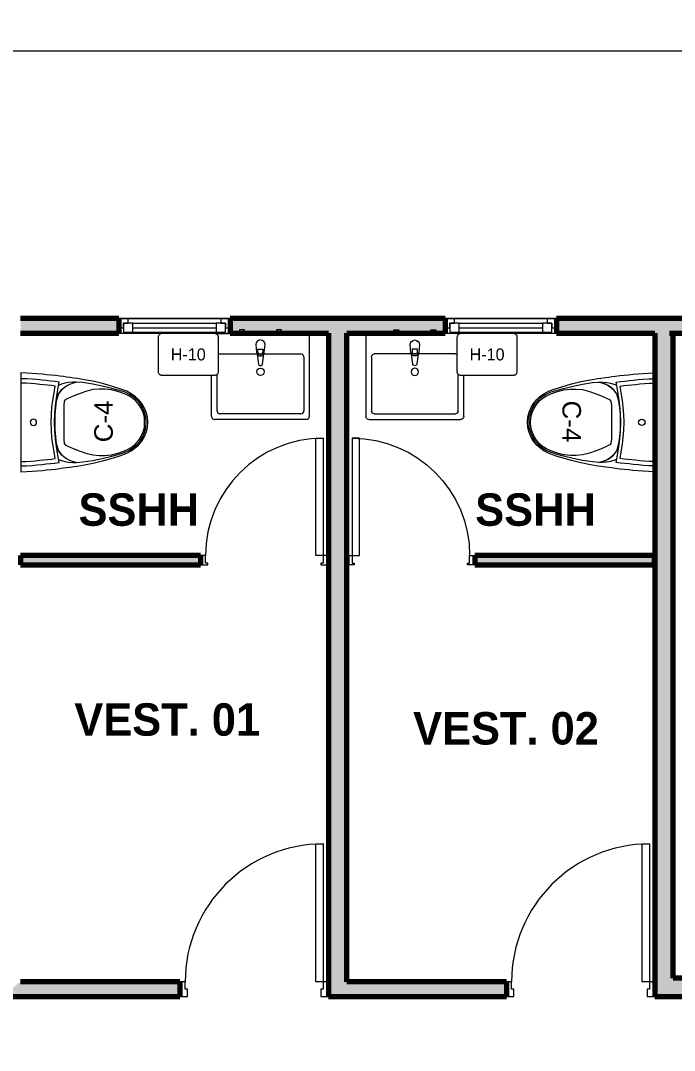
# Model space of a CAD drawing. Header units: metres. Extents: x 501.6 to 576.9, y -200.7 to -181.9.
# Drawn here: x 550.73 to 554.25, y -187.46 to -181.9 of the extents above; entities that cross this region are included whole.
import ezdxf
from ezdxf.enums import TextEntityAlignment as Align

# ---------------------------------------------------------------- set-up
doc = ezdxf.new("R2010")
doc.units = ezdxf.units.M
doc.header["$MEASUREMENT"] = 0
doc.set_wipeout_variables(frame=1)
doc.linetypes.add('Wipeout_Contour', pattern=[1, 0, -1])
for name, color, linetype in [('ARQ _ Cota - Parcial Exterior.Consultorio', 7, 'Continuous'), ('CER _ Estructura Metalica Tubo de FE LAC  21_2_X1_16_.Cerco', 7, 'Continuous'), ('EQP _ Accesorios de Baños .Consultorio', 7, 'Continuous'), ('EQP _ Sanitarios.Residencia', 7, 'Continuous'), ('Puertas ArchiCAD', 7, 'Continuous'), ('Structural - Bearing', 7, 'Continuous')]:
    doc.layers.add(name, color=color, linetype=linetype)
for name, color, linetype, lineweight, true_color in [('ARQ _ Cota - Parcial Exterior.Consultorio_Pluma_Nº__106', 171, 'Continuous', 15, 0xaaaaff), ('CER _ Estructura Metalica Tubo de FE LAC  21_2_X1_16_.Cerco_Pluma_Nº__75', 7, 'Continuous', 20, 0x405cbf), ('EQP _ Accesorios de Baños .Consultorio_Pluma_Nº__86', 7, 'Continuous', 20, 0x5555ff), ('EQP _ Sanitarios.Residencia_Pluma_Nº__115', 7, 'Continuous', 13, 0xff66ff), ('Structural - Bearing_Pluma_Nº__106', 171, 'Continuous', 15, 0xaaaaff), ('Structural - Bearing_Pluma_Nº__113', 7, 'Continuous', 15, 0xdede87), ('Ventanas ArchiCAD_Pluma_Nº__63', 7, 'Continuous', 20, 0xff9955)]:
    doc.layers.add(name, color=color, linetype=linetype, lineweight=lineweight, true_color=true_color)
for name, color, linetype, lineweight in [('ARQ _ Cota - Parcial Exterior.Consultorio_Pluma_Nº__15', 214, 'Continuous', 25), ('ARQ _ Cota - Parcial Exterior.Consultorio_Pluma_Nº__43', 5, 'Continuous', 0), ('Dibujo & Figuras_Pluma_Nº__15', 214, 'Continuous', 25), ('Puertas ArchiCAD_Pluma_Nº__2', 8, 'Continuous', 0), ('Puertas ArchiCAD_Pluma_Nº__23', 5, 'Continuous', 9), ('Puertas ArchiCAD_Pluma_Nº__27', 7, 'Continuous', 70), ('Puertas ArchiCAD_Pluma_Nº__3', 5, 'Continuous', 15), ('Structural - Bearing_Pluma_Nº__27', 7, 'Continuous', 70)]:
    doc.layers.add(name, color=color, linetype=linetype, lineweight=lineweight)
doc.styles.add('Estilo_Generado_1', font='swissel.ttf')
doc.styles.add('Estilo_Generado_2', font='GOTHICB.TTF')
doc.styles.add('Estilo_Generado_3', font='GOTHIC.TTF')
doc.dimstyles.new('Estilo_Generado__1', dxfattribs={"dimtxt": 0.2, "dimasz": 0.076, "dimexe": 0.18, "dimexo": 0.3, "dimgap": 0.09, "dimtad": 0, "dimtih": 1, "dimtoh": 1, "dimzin": 0, "dimdsep": 46, "dimtxsty": 'Estilo_Generado_2', "dimblk": 'ARROWHEAD_2', "dimblk1": 'ARROWHEAD_2', "dimblk2": 'ARROWHEAD_2', "dimcen": 0.09, "dimclrd": 171, "dimclre": 171, "dimclrt": 214, "dimazin": 0, "dimtfac": 1, "dimtdec": 4, "dimtmove": 0, "dimatfit": 3, "dimfxl": 1, "dimtolj": 1, "dimtzin": 0, "dimarcsym": 0})

# ---------------------------------------------------------------- blocks, each defined once
blk = doc.blocks.new('INODORO DE CERAMICA O LOZA VITRIFICADA DE TANQUE BAJO')
at = {"color": 254, "linetype": 'Wipeout_Contour', "lineweight": 0, "ltscale": 36.926827}
blk.add_wipeout([(0.5334, 0.6858), (0.5325, 0.6535), (0.5309, 0.6236), (0.5285, 0.597), (0.526, 0.5687), (0.5236, 0.5464), (0.5214, 0.5226), (0.519, 0.4991), (0.5158, 0.4754), (0.5131, 0.4552), (0.511, 0.4389), (0.5084, 0.4211), (0.5052, 0.3987), (0.5026, 0.3809), (0.4961, 0.3414), (0.4861, 0.2884), (0.4735, 0.2372), (0.4583, 0.1851), (0.4479, 0.1507), (0.4339, 0.1135), (0.4205, 0.0894), (0.4035, 0.0661), (0.3897, 0.0503), (0.3688, 0.0326), (0.3472, 0.0201), (0.3215, 0.0089), (0.2951, 0.0029), (0.2667, 0), (0.2383, 0.0029), (0.2119, 0.0089), (0.1862, 0.0201), (0.1646, 0.0326), (0.1437, 0.0503), (0.1299, 0.0661), (0.1129, 0.0894), (0.0995, 0.1135), (0.0855, 0.1507), (0.0751, 0.1851), (0.0599, 0.2372), (0.0473, 0.2884), (0.0373, 0.3414), (0.0308, 0.3809), (0.0282, 0.3987), (0.025, 0.4211), (0.0224, 0.4389), (0.0203, 0.4552), (0.0176, 0.4754), (0.0144, 0.4991), (0.012, 0.5226), (0.0098, 0.5464), (0.0074, 0.5687), (0.0049, 0.597), (0.0025, 0.6236), (0.0009, 0.6535), (0, 0.6858), (0.2667, 0.6858)], dxfattribs=at).dxf.layer = 'EQP _ Sanitarios.Residencia'
at = {"layer": 'EQP _ Sanitarios.Residencia_Pluma_Nº__115', "color": 211, "linetype": 'Continuous', "lineweight": 13, "true_color": 0xff66ff}
for p, q in [((0, 0.6858), (0.2667, 0.6858)), ((0.0009, 0.6535), (0, 0.6858)), ((0.2667, 0.6858), (0.5334, 0.6858)), ((0.5334, 0.6858), (0.5325, 0.6535)), ((0.0025, 0.6236), (0.0009, 0.6535)), ((0.0049, 0.597), (0.0025, 0.6236)), ((0.5309, 0.6236), (0.5285, 0.597)), ((0.5325, 0.6535), (0.5309, 0.6236)), ((0.0074, 0.5687), (0.0049, 0.597)), ((0.0098, 0.5464), (0.0074, 0.5687)), ((0.526, 0.5687), (0.5236, 0.5464)), ((0.5285, 0.597), (0.526, 0.5687)), ((0.012, 0.5226), (0.0098, 0.5464)), ((0.0144, 0.4991), (0.012, 0.5226)), ((0.5214, 0.5226), (0.519, 0.4991)), ((0.5236, 0.5464), (0.5214, 0.5226)), ((0.0176, 0.4754), (0.0144, 0.4991)), ((0.0203, 0.4552), (0.0176, 0.4754)), ((0.0224, 0.4389), (0.0203, 0.4552)), ((0.5131, 0.4552), (0.511, 0.4389)), ((0.5158, 0.4754), (0.5131, 0.4552)), ((0.519, 0.4991), (0.5158, 0.4754)), ((0.025, 0.4211), (0.0224, 0.4389)), ((0.0282, 0.3987), (0.025, 0.4211)), ((0.0308, 0.3809), (0.0282, 0.3987)), ((0.5052, 0.3987), (0.5026, 0.3809)), ((0.5084, 0.4211), (0.5052, 0.3987)), ((0.511, 0.4389), (0.5084, 0.4211)), ((0.0373, 0.3414), (0.0308, 0.3809)), ((0.0473, 0.2884), (0.0373, 0.3414)), ((0.4961, 0.3414), (0.4861, 0.2884)), ((0.5026, 0.3809), (0.4961, 0.3414)), ((0.0599, 0.2372), (0.0473, 0.2884)), ((0.4861, 0.2884), (0.4735, 0.2372)), ((0.0751, 0.1851), (0.0599, 0.2372)), ((0.4735, 0.2372), (0.4583, 0.1851)), ((0.0855, 0.1507), (0.0751, 0.1851)), ((0.4583, 0.1851), (0.4479, 0.1507)), ((0.0995, 0.1135), (0.0855, 0.1507)), ((0.1129, 0.0894), (0.0995, 0.1135)), ((0.4339, 0.1135), (0.4205, 0.0894)), ((0.4479, 0.1507), (0.4339, 0.1135)), ((0.1299, 0.0661), (0.1129, 0.0894)), ((0.1437, 0.0503), (0.1299, 0.0661)), ((0.4035, 0.0661), (0.3897, 0.0503)), ((0.4205, 0.0894), (0.4035, 0.0661)), ((0.1646, 0.0326), (0.1437, 0.0503)), ((0.1862, 0.0201), (0.1646, 0.0326)), ((0.2119, 0.0089), (0.1862, 0.0201)), ((0.2383, 0.0029), (0.2119, 0.0089)), ((0.2667, 0), (0.2383, 0.0029)), ((0.2951, 0.0029), (0.2667, 0)), ((0.3215, 0.0089), (0.2951, 0.0029)), ((0.3472, 0.0201), (0.3215, 0.0089)), ((0.3688, 0.0326), (0.3472, 0.0201)), ((0.3897, 0.0503), (0.3688, 0.0326))]:
    blk.add_line(p, q, dxfattribs=at)
at = {"color": 254, "linetype": 'Wipeout_Contour', "lineweight": 0, "ltscale": 31.805276}
blk.add_wipeout([(0.308, 0.5015), (0.346, 0.4985), (0.3813, 0.494), (0.4201, 0.4828), (0.4438, 0.4644), (0.4572, 0.4489), (0.4658, 0.4358), (0.4732, 0.421), (0.4797, 0.4018), (0.4829, 0.3861), (0.4806, 0.3506), (0.4724, 0.2976), (0.4626, 0.2464), (0.45, 0.1943), (0.4406, 0.1599), (0.4285, 0.1227), (0.4166, 0.0985), (0.4017, 0.0753), (0.3897, 0.0613), (0.3681, 0.0418), (0.3472, 0.0292), (0.3215, 0.0181), (0.2951, 0.0106), (0.2667, 0.0092), (0.2383, 0.0106), (0.2119, 0.0181), (0.1862, 0.0292), (0.1653, 0.0418), (0.1437, 0.0613), (0.1317, 0.0753), (0.1168, 0.0985), (0.1049, 0.1227), (0.0928, 0.1599), (0.0834, 0.1943), (0.0708, 0.2464), (0.061, 0.2976), (0.0528, 0.3506), (0.0505, 0.3861), (0.0537, 0.4018), (0.0602, 0.421), (0.0676, 0.4358), (0.0762, 0.4489), (0.0896, 0.4644), (0.1133, 0.4828), (0.1521, 0.494), (0.1874, 0.4985), (0.2254, 0.5015), (0.2667, 0.5023)], dxfattribs=at).dxf.layer = 'EQP _ Sanitarios.Residencia'
at = {"layer": 'EQP _ Sanitarios.Residencia_Pluma_Nº__115', "color": 211, "linetype": 'Continuous', "lineweight": 13, "true_color": 0xff66ff}
for p, q in [((0.1874, 0.4985), (0.2254, 0.5015)), ((0.2254, 0.5015), (0.2667, 0.5023)), ((0.2667, 0.5023), (0.308, 0.5015)), ((0.308, 0.5015), (0.346, 0.4985)), ((0.0676, 0.4358), (0.0762, 0.4489)), ((0.0762, 0.4489), (0.0896, 0.4644)), ((0.0896, 0.4644), (0.1133, 0.4828)), ((0.1133, 0.4828), (0.1521, 0.494)), ((0.1521, 0.494), (0.1874, 0.4985)), ((0.346, 0.4985), (0.3813, 0.494)), ((0.3813, 0.494), (0.4201, 0.4828)), ((0.4201, 0.4828), (0.4438, 0.4644)), ((0.4438, 0.4644), (0.4572, 0.4489)), ((0.4572, 0.4489), (0.4658, 0.4358)), ((0.0505, 0.3861), (0.0537, 0.4018)), ((0.0537, 0.4018), (0.0602, 0.421)), ((0.0602, 0.421), (0.0676, 0.4358)), ((0.4658, 0.4358), (0.4732, 0.421)), ((0.4732, 0.421), (0.4797, 0.4018)), ((0.4797, 0.4018), (0.4829, 0.3861)), ((0.0528, 0.3506), (0.0505, 0.3861)), ((0.061, 0.2976), (0.0528, 0.3506)), ((0.4806, 0.3506), (0.4724, 0.2976)), ((0.4829, 0.3861), (0.4806, 0.3506)), ((0.0708, 0.2464), (0.061, 0.2976)), ((0.4724, 0.2976), (0.4626, 0.2464)), ((0.0834, 0.1943), (0.0708, 0.2464)), ((0.4626, 0.2464), (0.45, 0.1943)), ((0.0928, 0.1599), (0.0834, 0.1943)), ((0.45, 0.1943), (0.4406, 0.1599)), ((0.1049, 0.1227), (0.0928, 0.1599)), ((0.1168, 0.0985), (0.1049, 0.1227)), ((0.4285, 0.1227), (0.4166, 0.0985)), ((0.4406, 0.1599), (0.4285, 0.1227)), ((0.1317, 0.0753), (0.1168, 0.0985)), ((0.1437, 0.0613), (0.1317, 0.0753)), ((0.1653, 0.0418), (0.1437, 0.0613)), ((0.3897, 0.0613), (0.3681, 0.0418)), ((0.4017, 0.0753), (0.3897, 0.0613)), ((0.4166, 0.0985), (0.4017, 0.0753)), ((0.1862, 0.0292), (0.1653, 0.0418)), ((0.2119, 0.0181), (0.1862, 0.0292)), ((0.2383, 0.0106), (0.2119, 0.0181)), ((0.2667, 0.0092), (0.2383, 0.0106)), ((0.2951, 0.0106), (0.2667, 0.0092)), ((0.3215, 0.0181), (0.2951, 0.0106)), ((0.3472, 0.0292), (0.3215, 0.0181)), ((0.3681, 0.0418), (0.3472, 0.0292))]:
    blk.add_line(p, q, dxfattribs=at)
at = {"color": 254, "linetype": 'Wipeout_Contour', "lineweight": 0, "ltscale": 25.740021}
blk.add_wipeout([(0.357, 0.4532), (0.3805, 0.4508), (0.3885, 0.4453), (0.397, 0.4276), (0.4113, 0.3938), (0.4227, 0.3654), (0.4337, 0.3351), (0.4429, 0.2969), (0.4462, 0.2627), (0.4458, 0.232), (0.4423, 0.1966), (0.4329, 0.1625), (0.4211, 0.1261), (0.4097, 0.103), (0.3954, 0.0806), (0.3841, 0.0675), (0.3635, 0.0489), (0.3437, 0.037), (0.319, 0.0262), (0.2939, 0.0191), (0.2667, 0.0178), (0.2395, 0.0191), (0.2144, 0.0262), (0.1897, 0.037), (0.1699, 0.0489), (0.1493, 0.0675), (0.138, 0.0806), (0.1237, 0.103), (0.1123, 0.1261), (0.1005, 0.1625), (0.0911, 0.1966), (0.0876, 0.232), (0.0872, 0.2627), (0.0905, 0.2969), (0.0997, 0.3351), (0.1107, 0.3654), (0.1221, 0.3938), (0.1364, 0.4276), (0.1449, 0.4453), (0.1529, 0.4508), (0.1764, 0.4532), (0.2667, 0.4532)], dxfattribs=at).dxf.layer = 'EQP _ Sanitarios.Residencia'
at = {"layer": 'EQP _ Sanitarios.Residencia_Pluma_Nº__115', "color": 211, "linetype": 'Continuous', "lineweight": 13, "true_color": 0xff66ff}
for p, q in [((0.1364, 0.4276), (0.1449, 0.4453)), ((0.1449, 0.4453), (0.1529, 0.4508)), ((0.1529, 0.4508), (0.1764, 0.4532)), ((0.1764, 0.4532), (0.2667, 0.4532)), ((0.2667, 0.4532), (0.357, 0.4532)), ((0.357, 0.4532), (0.3805, 0.4508)), ((0.3805, 0.4508), (0.3885, 0.4453)), ((0.3885, 0.4453), (0.397, 0.4276)), ((0.1107, 0.3654), (0.1221, 0.3938)), ((0.1221, 0.3938), (0.1364, 0.4276)), ((0.397, 0.4276), (0.4113, 0.3938)), ((0.4113, 0.3938), (0.4227, 0.3654)), ((0.0905, 0.2969), (0.0997, 0.3351)), ((0.0997, 0.3351), (0.1107, 0.3654)), ((0.4227, 0.3654), (0.4337, 0.3351)), ((0.4337, 0.3351), (0.4429, 0.2969)), ((0.0872, 0.2627), (0.0905, 0.2969)), ((0.4429, 0.2969), (0.4462, 0.2627)), ((0.0876, 0.232), (0.0872, 0.2627)), ((0.0911, 0.1966), (0.0876, 0.232)), ((0.4458, 0.232), (0.4423, 0.1966)), ((0.4462, 0.2627), (0.4458, 0.232)), ((0.1005, 0.1625), (0.0911, 0.1966)), ((0.4423, 0.1966), (0.4329, 0.1625)), ((0.1123, 0.1261), (0.1005, 0.1625)), ((0.1237, 0.103), (0.1123, 0.1261)), ((0.4211, 0.1261), (0.4097, 0.103)), ((0.4329, 0.1625), (0.4211, 0.1261)), ((0.138, 0.0806), (0.1237, 0.103)), ((0.1493, 0.0675), (0.138, 0.0806)), ((0.1699, 0.0489), (0.1493, 0.0675)), ((0.3841, 0.0675), (0.3635, 0.0489)), ((0.3954, 0.0806), (0.3841, 0.0675)), ((0.4097, 0.103), (0.3954, 0.0806)), ((0.1897, 0.037), (0.1699, 0.0489)), ((0.2144, 0.0262), (0.1897, 0.037)), ((0.2395, 0.0191), (0.2144, 0.0262)), ((0.2667, 0.0178), (0.2395, 0.0191)), ((0.2939, 0.0191), (0.2667, 0.0178)), ((0.319, 0.0262), (0.2939, 0.0191)), ((0.3437, 0.037), (0.319, 0.0262)), ((0.3635, 0.0489), (0.3437, 0.037))]:
    blk.add_line(p, q, dxfattribs=at)
at = {"layer": 'EQP _ Sanitarios.Residencia_Pluma_Nº__115', "color": 211, "linetype": 'Continuous', "lineweight": 13, "true_color": 0xff66ff, "style": 'Estilo_Generado_1'}
blk.add_attdef('DUMMY_19', text='', height=0.1, dxfattribs=at).set_placement((0.2616, 0.2387), align=Align.MIDDLE_CENTER)
at = {"color": 254, "linetype": 'Wipeout_Contour', "lineweight": 0, "ltscale": 28.372607}
blk.add_wipeout([(0.05, 0.4044), (0.0518, 0.4281), (0.0552, 0.4475), (0.0603, 0.4657), (0.0694, 0.489), (0.1052, 0.4953), (0.1481, 0.5026), (0.1845, 0.5077), (0.2239, 0.5109), (0.2667, 0.5121), (0.3095, 0.5109), (0.3489, 0.5077), (0.3853, 0.5026), (0.4282, 0.4953), (0.464, 0.489), (0.4731, 0.4657), (0.4782, 0.4475), (0.4816, 0.4281), (0.4834, 0.4044), (0.4829, 0.3861), (0.4797, 0.4018), (0.4732, 0.421), (0.4658, 0.4358), (0.4572, 0.4489), (0.4438, 0.4644), (0.4201, 0.4828), (0.3813, 0.494), (0.346, 0.4985), (0.308, 0.5015), (0.2667, 0.5023), (0.2254, 0.5015), (0.1874, 0.4985), (0.1521, 0.494), (0.1133, 0.4828), (0.0896, 0.4644), (0.0762, 0.4489), (0.0676, 0.4358), (0.0602, 0.421), (0.0537, 0.4018), (0.0505, 0.3861)], dxfattribs=at).dxf.layer = 'EQP _ Sanitarios.Residencia'
at = {"layer": 'EQP _ Sanitarios.Residencia_Pluma_Nº__115', "color": 211, "linetype": 'Continuous', "lineweight": 13, "true_color": 0xff66ff}
for p, q in [((0.1052, 0.4953), (0.1481, 0.5026)), ((0.1481, 0.5026), (0.1845, 0.5077)), ((0.1845, 0.5077), (0.2239, 0.5109)), ((0.2254, 0.5015), (0.1874, 0.4985)), ((0.2239, 0.5109), (0.2667, 0.5121)), ((0.2667, 0.5023), (0.2254, 0.5015)), ((0.2667, 0.5121), (0.3095, 0.5109)), ((0.308, 0.5015), (0.2667, 0.5023)), ((0.346, 0.4985), (0.308, 0.5015)), ((0.3095, 0.5109), (0.3489, 0.5077)), ((0.3489, 0.5077), (0.3853, 0.5026)), ((0.3853, 0.5026), (0.4282, 0.4953)), ((0.0518, 0.4281), (0.0552, 0.4475)), ((0.0552, 0.4475), (0.0603, 0.4657)), ((0.0603, 0.4657), (0.0694, 0.489)), ((0.0762, 0.4489), (0.0676, 0.4358)), ((0.0694, 0.489), (0.1052, 0.4953)), ((0.0896, 0.4644), (0.0762, 0.4489)), ((0.1133, 0.4828), (0.0896, 0.4644)), ((0.1521, 0.494), (0.1133, 0.4828)), ((0.1874, 0.4985), (0.1521, 0.494)), ((0.3813, 0.494), (0.346, 0.4985)), ((0.4201, 0.4828), (0.3813, 0.494)), ((0.4438, 0.4644), (0.4201, 0.4828)), ((0.4282, 0.4953), (0.464, 0.489)), ((0.4572, 0.4489), (0.4438, 0.4644)), ((0.4658, 0.4358), (0.4572, 0.4489)), ((0.464, 0.489), (0.4731, 0.4657)), ((0.4731, 0.4657), (0.4782, 0.4475)), ((0.4782, 0.4475), (0.4816, 0.4281)), ((0.05, 0.4044), (0.0518, 0.4281)), ((0.0505, 0.3861), (0.05, 0.4044)), ((0.0537, 0.4018), (0.0505, 0.3861)), ((0.0602, 0.421), (0.0537, 0.4018)), ((0.0676, 0.4358), (0.0602, 0.421)), ((0.4732, 0.421), (0.4658, 0.4358)), ((0.4797, 0.4018), (0.4732, 0.421)), ((0.4829, 0.3861), (0.4797, 0.4018)), ((0.4816, 0.4281), (0.4834, 0.4044)), ((0.4834, 0.4044), (0.4829, 0.3861))]:
    blk.add_line(p, q, dxfattribs=at)
at = {"color": 254, "linetype": 'Wipeout_Contour', "lineweight": 0, "ltscale": 16.461337}
blk.add_wipeout([(0.5018, 0.6858), (0.5009, 0.6542), (0.4993, 0.6248), (0.4968, 0.5987), (0.4942, 0.5708), (0.4917, 0.5489), (0.4895, 0.5255), (0.487, 0.5024), (0.4837, 0.4791), (0.4444, 0.4857), (0.3972, 0.4935), (0.3571, 0.4988), (0.3138, 0.5022), (0.2667, 0.5034), (0.2196, 0.5022), (0.1763, 0.4988), (0.1362, 0.4935), (0.089, 0.4857), (0.0497, 0.4791), (0.0464, 0.5024), (0.0439, 0.5255), (0.0417, 0.5489), (0.0392, 0.5708), (0.0366, 0.5987), (0.0341, 0.6248), (0.0325, 0.6542), (0.0316, 0.6858), (0.2667, 0.6858)], dxfattribs=at).dxf.layer = 'EQP _ Sanitarios.Residencia'
at = {"layer": 'EQP _ Sanitarios.Residencia_Pluma_Nº__115', "color": 211, "linetype": 'Continuous', "lineweight": 13, "true_color": 0xff66ff}
for p, q in [((0.0316, 0.6858), (0.2667, 0.6858)), ((0.0325, 0.6542), (0.0316, 0.6858)), ((0.2667, 0.6858), (0.5018, 0.6858)), ((0.5018, 0.6858), (0.5009, 0.6542)), ((0.0341, 0.6248), (0.0325, 0.6542)), ((0.0366, 0.5987), (0.0341, 0.6248)), ((0.4993, 0.6248), (0.4968, 0.5987)), ((0.5009, 0.6542), (0.4993, 0.6248)), ((0.0392, 0.5708), (0.0366, 0.5987)), ((0.0417, 0.5489), (0.0392, 0.5708)), ((0.4942, 0.5708), (0.4917, 0.5489)), ((0.4968, 0.5987), (0.4942, 0.5708)), ((0.0439, 0.5255), (0.0417, 0.5489)), ((0.0464, 0.5024), (0.0439, 0.5255)), ((0.0497, 0.4791), (0.0464, 0.5024)), ((0.2196, 0.5022), (0.1763, 0.4988)), ((0.2667, 0.5034), (0.2196, 0.5022)), ((0.3138, 0.5022), (0.2667, 0.5034)), ((0.3571, 0.4988), (0.3138, 0.5022)), ((0.487, 0.5024), (0.4837, 0.4791)), ((0.4895, 0.5255), (0.487, 0.5024)), ((0.4917, 0.5489), (0.4895, 0.5255)), ((0.089, 0.4857), (0.0497, 0.4791)), ((0.1362, 0.4935), (0.089, 0.4857)), ((0.1763, 0.4988), (0.1362, 0.4935)), ((0.3972, 0.4935), (0.3571, 0.4988)), ((0.4444, 0.4857), (0.3972, 0.4935)), ((0.4837, 0.4791), (0.4444, 0.4857))]:
    blk.add_line(p, q, dxfattribs=at)
at = {"color": 254, "linetype": 'Wipeout_Contour', "lineweight": 0, "ltscale": 16.726648}
blk.add_wipeout([(0.4783, 0.6858), (0.4775, 0.6573), (0.476, 0.6309), (0.4738, 0.6074), (0.4714, 0.5823), (0.4692, 0.5626), (0.4672, 0.5415), (0.465, 0.5207), (0.462, 0.4998), (0.4266, 0.5057), (0.3841, 0.5127), (0.3481, 0.5175), (0.3091, 0.5206), (0.2667, 0.5217), (0.2243, 0.5206), (0.1853, 0.5175), (0.1493, 0.5127), (0.1068, 0.5057), (0.0714, 0.4998), (0.0684, 0.5207), (0.0662, 0.5415), (0.0642, 0.5626), (0.062, 0.5823), (0.0596, 0.6074), (0.0574, 0.6309), (0.0559, 0.6573), (0.0551, 0.6858), (0.2667, 0.6858)], dxfattribs=at).dxf.layer = 'EQP _ Sanitarios.Residencia'
at = {"layer": 'EQP _ Sanitarios.Residencia_Pluma_Nº__115', "color": 211, "linetype": 'Continuous', "lineweight": 13, "true_color": 0xff66ff}
for p, q in [((0.0551, 0.6858), (0.2667, 0.6858)), ((0.0559, 0.6573), (0.0551, 0.6858)), ((0.2667, 0.6858), (0.4783, 0.6858)), ((0.4783, 0.6858), (0.4775, 0.6573)), ((0.0574, 0.6309), (0.0559, 0.6573)), ((0.0596, 0.6074), (0.0574, 0.6309)), ((0.476, 0.6309), (0.4738, 0.6074)), ((0.4775, 0.6573), (0.476, 0.6309)), ((0.062, 0.5823), (0.0596, 0.6074)), ((0.0642, 0.5626), (0.062, 0.5823)), ((0.0662, 0.5415), (0.0642, 0.5626)), ((0.4692, 0.5626), (0.4672, 0.5415)), ((0.4714, 0.5823), (0.4692, 0.5626)), ((0.4738, 0.6074), (0.4714, 0.5823)), ((0.0684, 0.5207), (0.0662, 0.5415)), ((0.0714, 0.4998), (0.0684, 0.5207)), ((0.1068, 0.5057), (0.0714, 0.4998)), ((0.1493, 0.5127), (0.1068, 0.5057)), ((0.1853, 0.5175), (0.1493, 0.5127)), ((0.2243, 0.5206), (0.1853, 0.5175)), ((0.2667, 0.5217), (0.2243, 0.5206)), ((0.3091, 0.5206), (0.2667, 0.5217)), ((0.3481, 0.5175), (0.3091, 0.5206)), ((0.3841, 0.5127), (0.3481, 0.5175)), ((0.4266, 0.5057), (0.3841, 0.5127)), ((0.462, 0.4998), (0.4266, 0.5057)), ((0.465, 0.5207), (0.462, 0.4998)), ((0.4672, 0.5415), (0.465, 0.5207))]:
    blk.add_line(p, q, dxfattribs=at)
blk.add_circle((0.2667, 0.6172), 0.0171, dxfattribs=at)
blk = doc.blocks.new('Window 16')
at = {"layer": 'Ventanas ArchiCAD_Pluma_Nº__63', "color": 21, "linetype": 'Continuous', "lineweight": 20, "true_color": 0xff9955}
for p, q in [((-0.3, 0), (0.3, 0)), ((-0.25, 0), (-0.3, 0)), ((-0.3, 0), (-0.3, -0.05)), ((-0.25, -0.025), (-0.25, 0)), ((0.25, 0), (-0.25, 0)), ((0.3, 0), (0.25, 0)), ((0.25, 0), (0.25, -0.025)), ((0.3, 0), (0.3, -0.05)), ((-0.3, -0.05), (-0.275, -0.05)), ((-0.275, -0.05), (-0.275, -0.025)), ((-0.275, -0.025), (-0.25, -0.025)), ((-0.225, -0.025), (-0.275, -0.025)), ((-0.275, -0.025), (-0.275, -0.075)), ((-0.225, -0.025), (0.225, -0.025)), ((-0.225, -0.075), (-0.225, -0.025)), ((-0.225, -0.05), (0.225, -0.05)), ((0.275, -0.025), (0.225, -0.025)), ((0.225, -0.025), (0.225, -0.075)), ((0.25, -0.025), (0.275, -0.025)), ((0.275, -0.025), (0.275, -0.05)), ((0.275, -0.075), (0.275, -0.025)), ((0.275, -0.05), (0.3, -0.05)), ((-0.3, -0.08), (0.3, -0.08)), ((-0.275, -0.075), (-0.225, -0.075)), ((-0.225, -0.075), (0.225, -0.075)), ((-0.225, -0.075), (0.225, -0.075)), ((0.225, -0.075), (0.275, -0.075))]:
    blk.add_line(p, q, dxfattribs=at)
blk = doc.blocks.new('Muro_15', base_point=(554.2284, -183.5087))
at = {"layer": 'Structural - Bearing_Pluma_Nº__106', "linetype": 'Continuous', "lineweight": 0, "true_color": 0xbfbffe}
for points in [[(550.7284, -183.5087), (550.7284, -183.5887), (551.2584, -183.5887), (551.2584, -183.5587), (551.2584, -183.5087)], [(551.8584, -183.5587), (551.8584, -183.5887), (553.0184, -183.5887), (553.0184, -183.5587), (553.0184, -183.5087), (551.8584, -183.5087)], [(553.6184, -183.5587), (553.6184, -183.5887), (554.2284, -183.5887), (554.2284, -183.5087), (553.6184, -183.5087)]]:
    blk.add_hatch(color=254, dxfattribs=at).paths.add_polyline_path(points)
at = {"layer": 'Structural - Bearing_Pluma_Nº__27', "color": 7, "linetype": 'Continuous', "lineweight": 70}
for p, q in [((551.2584, -183.5087), (551.2584, -183.5587)), ((551.8584, -183.5087), (551.8584, -183.5587)), ((553.0184, -183.5087), (553.0184, -183.5587)), ((553.6184, -183.5087), (553.6184, -183.5587)), ((551.2584, -183.5587), (551.2584, -183.5887)), ((551.8584, -183.5587), (551.8584, -183.5887)), ((553.0184, -183.5587), (553.0184, -183.5887)), ((553.6184, -183.5587), (553.6184, -183.5887))]:
    blk.add_line(p, q, dxfattribs=at)
at = {"layer": 'Structural - Bearing_Pluma_Nº__27', "color": 7, "linetype": 'Continuous', "lineweight": 70, "flags": 128}
for points in [[(551.2584, -183.5087), (550.7284, -183.5087)], [(553.0184, -183.5087), (551.8584, -183.5087)], [(554.2284, -183.5087), (553.6184, -183.5087)], [(550.7284, -183.5887), (551.2584, -183.5887)], [(551.8584, -183.5887), (552.3884, -183.5887)], [(552.4884, -183.5887), (553.0184, -183.5887)], [(553.6184, -183.5887), (554.1484, -183.5887)]]:
    blk.add_lwpolyline(points, dxfattribs=at)
at = {"layer": 'Ventanas ArchiCAD_Pluma_Nº__63', "color": 21, "linetype": 'Continuous', "lineweight": 20, "true_color": 0xff9955}
for p in [(551.5584, -183.5087), (553.3184, -183.5087)]:
    blk.add_blockref('Window 16', p, dxfattribs=at)
blk = doc.blocks.new('Door with Transom 16_4')
at = {"layer": 'Puertas ArchiCAD_Pluma_Nº__2', "color": 8, "linetype": 'Continuous', "lineweight": 0}
blk.add_arc((0.372, 0), 0.744, 90, 180, dxfattribs=at)
at = {"layer": 'Puertas ArchiCAD_Pluma_Nº__23', "color": 5, "linetype": 'Continuous', "lineweight": 9}
for p, q in [((-0.372, 0), (-0.4, 0)), ((-0.4, 0), (-0.4, -0.08)), ((-0.372, -0.04), (-0.372, 0)), ((0.4, 0), (0.372, 0)), ((0.372, 0), (0.372, -0.04)), ((0.4, -0.08), (0.4, 0)), ((-0.36, -0.04), (-0.372, -0.04)), ((-0.36, -0.08), (-0.36, -0.04)), ((0.372, -0.04), (0.36, -0.04)), ((0.36, -0.04), (0.36, -0.08)), ((-0.4, -0.08), (-0.36, -0.08)), ((0.36, -0.08), (0.4, -0.08))]:
    blk.add_line(p, q, dxfattribs=at)
at = {"layer": 'Puertas ArchiCAD_Pluma_Nº__27', "color": 7, "linetype": 'Continuous', "lineweight": 70}
for p, q in [((-0.4, 0), (-0.4, -0.08)), ((0.4, 0), (0.4, -0.08))]:
    blk.add_line(p, q, dxfattribs=at)
at = {"layer": 'Puertas ArchiCAD_Pluma_Nº__3', "color": 5, "linetype": 'Continuous', "lineweight": 15}
for p, q in [((0.332, 0), (0.332, 0.744)), ((0.332, 0.744), (0.372, 0.744)), ((0.372, 0.744), (0.372, 0)), ((0.372, 0), (0.332, 0))]:
    blk.add_line(p, q, dxfattribs=at)
blk = doc.blocks.new('Muro_17', base_point=(554.1484, -187.1687))
at = {"layer": 'Structural - Bearing_Pluma_Nº__106', "linetype": 'Continuous', "lineweight": 0, "true_color": 0xbfbffe}
for points in [[(550.7284, -187.0887), (550.6284, -187.1687), (551.5884, -187.1687), (551.5884, -187.0887)], [(552.3884, -187.0887), (552.3884, -187.1687), (553.3484, -187.1687), (553.3484, -187.0887)]]:
    blk.add_hatch(color=254, dxfattribs=at).paths.add_polyline_path(points)
at = {"layer": 'Structural - Bearing_Pluma_Nº__27', "color": 7, "linetype": 'Continuous', "lineweight": 70}
for p, q in [((551.5884, -187.0887), (551.5884, -187.1687)), ((552.3884, -187.0887), (552.3884, -187.1687)), ((553.3484, -187.0887), (553.3484, -187.1687)), ((554.1484, -187.0887), (554.1484, -187.1687))]:
    blk.add_line(p, q, dxfattribs=at)
at = {"layer": 'Structural - Bearing_Pluma_Nº__27', "color": 7, "linetype": 'Continuous', "lineweight": 70, "flags": 128}
for points in [[(551.5884, -187.0887), (550.7284, -187.0887)], [(553.3484, -187.0887), (552.4884, -187.0887)], [(550.6284, -187.1687), (551.5884, -187.1687)], [(552.3884, -187.1687), (553.3484, -187.1687)]]:
    blk.add_lwpolyline(points, dxfattribs=at)
at = {"layer": 'Puertas ArchiCAD', "color": 21, "linetype": 'Continuous', "lineweight": 20, "true_color": 0xff9955}
for p in [(551.9884, -187.0887), (553.7484, -187.0887)]:
    blk.add_blockref('Door with Transom 16_4', p, dxfattribs=at)
blk = doc.blocks.new('Muro_18', base_point=(552.3884, -183.5087))
at = {"layer": 'Structural - Bearing_Pluma_Nº__106', "linetype": 'Continuous', "lineweight": 0, "true_color": 0xbfbffe}
blk.add_hatch(color=254, dxfattribs=at).paths.add_polyline_path([(552.3884, -183.5887), (552.3884, -187.0887), (552.4884, -187.0887), (552.4884, -183.5887)])
at = {"layer": 'Structural - Bearing_Pluma_Nº__27', "color": 7, "linetype": 'Continuous', "lineweight": 70, "flags": 128}
for points in [[(552.3884, -183.5887), (552.3884, -187.0887)], [(552.4884, -187.0887), (552.4884, -183.5887)]]:
    blk.add_lwpolyline(points, dxfattribs=at)
blk = doc.blocks.new('Muro_19', base_point=(554.1484, -183.5087))
at = {"layer": 'Structural - Bearing_Pluma_Nº__106', "linetype": 'Continuous', "lineweight": 0, "true_color": 0xbfbffe}
blk.add_hatch(color=254, dxfattribs=at).paths.add_polyline_path([(554.1484, -183.5887), (554.1484, -187.1687), (554.2484, -187.0687), (554.2484, -183.5887)])
at = {"layer": 'Structural - Bearing_Pluma_Nº__27', "color": 7, "linetype": 'Continuous', "lineweight": 70, "flags": 128}
for points in [[(554.1484, -183.5887), (554.1484, -187.0887)], [(554.2484, -187.0687), (554.2484, -183.5887)]]:
    blk.add_lwpolyline(points, dxfattribs=at)
blk = doc.blocks.new('Muro_23', base_point=(554.1484, -187.1687))
at = {"layer": 'Structural - Bearing_Pluma_Nº__106', "linetype": 'Continuous', "lineweight": 0, "true_color": 0xbfbffe}
blk.add_hatch(color=254, dxfattribs=at).paths.add_polyline_path([(554.2484, -187.0687), (554.1484, -187.1687), (558.4084, -187.1687), (558.4084, -187.0687)])
at = {"layer": 'Structural - Bearing_Pluma_Nº__27', "color": 7, "linetype": 'Continuous', "lineweight": 70, "flags": 128}
for points in [[(558.4084, -187.0687), (554.2484, -187.0687)], [(554.1484, -187.1687), (555.1204, -187.1687)]]:
    blk.add_lwpolyline(points, dxfattribs=at)
blk = doc.blocks.new('Muro_29', base_point=(559.8684, -183.5087))
at = {"layer": 'Structural - Bearing_Pluma_Nº__106', "linetype": 'Continuous', "lineweight": 0, "true_color": 0xbfbffe}
blk.add_hatch(color=254, dxfattribs=at).paths.add_polyline_path([(555.0484, -183.5087), (554.2284, -183.5087), (554.2284, -183.5887), (555.0484, -183.5887), (555.0484, -183.5387)])
at = {"layer": 'Structural - Bearing_Pluma_Nº__27', "color": 7, "linetype": 'Continuous', "lineweight": 70, "flags": 128}
for points in [[(555.0484, -183.5087), (554.2284, -183.5087)], [(554.2284, -183.5887), (555.0484, -183.5887)]]:
    blk.add_lwpolyline(points, dxfattribs=at)
blk = doc.blocks.new('Door with Transom 16_5')
at = {"layer": 'Puertas ArchiCAD_Pluma_Nº__2', "color": 8, "linetype": 'Continuous', "lineweight": 0}
blk.add_arc((0.317, 0), 0.634, 90, 180, dxfattribs=at)
at = {"layer": 'Puertas ArchiCAD_Pluma_Nº__23', "color": 5, "linetype": 'Continuous', "lineweight": 9}
for p, q in [((-0.317, 0), (-0.345, 0)), ((-0.345, 0), (-0.345, -0.05)), ((-0.317, -0.04), (-0.317, 0)), ((0.345, 0), (0.317, 0)), ((0.317, 0), (0.317, -0.04)), ((0.345, -0.05), (0.345, 0)), ((-0.345, -0.05), (-0.305, -0.05)), ((-0.305, -0.04), (-0.317, -0.04)), ((-0.305, -0.05), (-0.305, -0.04)), ((0.317, -0.04), (0.305, -0.04)), ((0.305, -0.04), (0.305, -0.05)), ((0.305, -0.05), (0.345, -0.05))]:
    blk.add_line(p, q, dxfattribs=at)
at = {"layer": 'Puertas ArchiCAD_Pluma_Nº__27', "color": 7, "linetype": 'Continuous', "lineweight": 70}
for p, q in [((-0.345, 0), (-0.345, -0.05)), ((0.345, 0), (0.345, -0.05))]:
    blk.add_line(p, q, dxfattribs=at)
at = {"layer": 'Puertas ArchiCAD_Pluma_Nº__3', "color": 5, "linetype": 'Continuous', "lineweight": 15}
for p, q in [((0.277, 0), (0.277, 0.634)), ((0.277, 0.634), (0.317, 0.634)), ((0.317, 0.634), (0.317, 0)), ((0.317, 0), (0.277, 0))]:
    blk.add_line(p, q, dxfattribs=at)
blk = doc.blocks.new('Muro_41', base_point=(552.3884, -184.8387))
at = {"layer": 'Structural - Bearing_Pluma_Nº__113', "linetype": 'Continuous', "lineweight": 0, "true_color": 0x6f6f43}
blk.add_hatch(color=47, dxfattribs=at).paths.add_polyline_path([(550.7284, -184.7887), (550.7284, -184.8387), (551.6984, -184.8387), (551.6984, -184.7887)])
at = {"layer": 'Structural - Bearing_Pluma_Nº__27', "color": 7, "linetype": 'Continuous', "lineweight": 70}
for p, q in [((551.6984, -184.7887), (551.6984, -184.8387)), ((552.3884, -184.7887), (552.3884, -184.8387))]:
    blk.add_line(p, q, dxfattribs=at)
at = {"layer": 'Structural - Bearing_Pluma_Nº__27', "color": 7, "linetype": 'Continuous', "lineweight": 70, "flags": 128}
for points in [[(551.6984, -184.7887), (550.7284, -184.7887)], [(550.7284, -184.7887), (550.7284, -184.8387)], [(550.7284, -184.8387), (551.6984, -184.8387)]]:
    blk.add_lwpolyline(points, dxfattribs=at)
at = {"layer": 'Puertas ArchiCAD', "color": 21, "linetype": 'Continuous', "lineweight": 20, "true_color": 0xff9955}
blk.add_blockref('Door with Transom 16_5', (552.0434, -184.7887), dxfattribs=at)
blk = doc.blocks.new('Muro_42', base_point=(552.3884, -184.8387))
at = {"layer": 'Structural - Bearing_Pluma_Nº__113', "linetype": 'Continuous', "lineweight": 0, "true_color": 0x6f6f43}
blk.add_hatch(color=47, dxfattribs=at).paths.add_polyline_path([(553.1784, -184.7887), (553.1784, -184.8387), (554.1478, -184.8387), (554.1478, -184.7887)])
at = {"layer": 'Structural - Bearing_Pluma_Nº__27', "color": 7, "linetype": 'Continuous', "lineweight": 70}
for p, q in [((552.4884, -184.7887), (552.4884, -184.8387)), ((553.1784, -184.7887), (553.1784, -184.8387))]:
    blk.add_line(p, q, dxfattribs=at)
at = {"layer": 'Structural - Bearing_Pluma_Nº__27', "color": 7, "linetype": 'Continuous', "lineweight": 70, "flags": 128}
for points in [[(554.1478, -184.7887), (553.1784, -184.7887)], [(554.1478, -184.8387), (554.1478, -184.7887)], [(553.1784, -184.8387), (554.1478, -184.8387)]]:
    blk.add_lwpolyline(points, dxfattribs=at)
at = {"layer": 'Puertas ArchiCAD', "color": 21, "linetype": 'Continuous', "lineweight": 20, "true_color": 0xff9955, "xscale": -1}
blk.add_blockref('Door with Transom 16_5', (552.8334, -184.7887), dxfattribs=at)
blk = doc.blocks.new('Lavabo 22')
at = {"layer": 'CER _ Estructura Metalica Tubo de FE LAC  21_2_X1_16_.Cerco_Pluma_Nº__75', "color": 165, "linetype": 'Continuous', "lineweight": 20, "true_color": 0x405cbf}
for p, q in [((-0.2485, 0), (0.2485, 0)), ((-0.0865, 0.02), (-0.1135, 0.02)), ((-0.1135, 0.02), (-0.1135, 0)), ((-0.1135, 0), (-0.0865, 0)), ((-0.0865, 0), (-0.0865, 0.02)), ((0.1135, 0.02), (0.0865, 0.02)), ((0.0865, 0.02), (0.0865, 0)), ((0.0865, 0), (0.1135, 0)), ((0.1135, 0), (0.1135, 0.02)), ((-0.2635, -0.4485), (-0.2635, -0.015)), ((0.2635, -0.015), (0.2635, -0.4485)), ((-0.2185, -0.11), (0.2185, -0.11)), ((-0.025, -0.06), (-0.021, -0.102)), ((-0.0136, -0.0998), (-0.0136, -0.0849)), ((-0.0136, -0.0849), (0.0136, -0.0849)), ((0.0136, -0.0849), (0.0136, -0.0998)), ((0.021, -0.102), (0.025, -0.06)), ((-0.2335, -0.4185), (-0.2335, -0.125)), ((-0.0177, -0.1115), (-0.0111, -0.1644)), ((0.0111, -0.1644), (0.0177, -0.1115)), ((0.2335, -0.125), (0.2335, -0.4185)), ((0.2185, -0.4335), (-0.2185, -0.4335)), ((0.2485, -0.4635), (-0.2485, -0.4635))]:
    blk.add_line(p, q, dxfattribs=at)
blk.add_circle((0, -0.2064), 0.02, dxfattribs=at)
for centre, radius, start, end in [((-0.2485, -0.015), 0.015, 90, 180), ((0, -0.06), 0.025, 0, 180), ((0.2485, -0.015), 0.015, 0, 90), ((-0.2185, -0.125), 0.015, 90, 180), ((0, -0.1001), 0.0211, 185.1696, 212.771), ((0, -0.0998), 0.0136, 180, 0), ((0, -0.1001), 0.0211, 327.229, 354.8304), ((0.2185, -0.125), 0.015, 0, 90), ((0, -0.1001), 0.0211, 212.771, 327.229), ((0, -0.163), 0.0112, 187.1389, 352.8611), ((-0.2185, -0.4185), 0.015, 180, 270), ((0.2185, -0.4185), 0.015, 270, 0), ((-0.2485, -0.4485), 0.015, 180, 270), ((0.2485, -0.4485), 0.015, 270, 0)]:
    blk.add_arc(centre, radius, start, end, dxfattribs=at)
blk = doc.blocks.new('DISPENSADOR AUTOMATICO METALICO DE PAPEL TOALLA')
at = {"color": 254, "linetype": 'Wipeout_Contour', "lineweight": 0, "ltscale": 45.267279}
blk.add_wipeout([(0.3218, 0.0195), (0.3217, 0.0184), (0.3216, 0.018), (0.3216, 0.0175), (0.3201, 0.0108), (0.3188, 0.0081), (0.3168, 0.0058), (0.3156, 0.0045), (0.3145, 0.0034), (0.3132, 0.0025), (0.3119, 0.0017), (0.3105, 0.0011), (0.3077, 0.0003), (0.3046, 0), (0.0172, 0), (0.0145, 0.0003), (0.0117, 0.0011), (0.0103, 0.0017), (0.009, 0.0024), (0.0076, 0.0033), (0.0052, 0.0052), (0.0033, 0.0076), (0.0019, 0.0103), (0.0011, 0.0129), (0.0002, 0.0175), (0.0001, 0.018), (0.0001, 0.0184), (0, 0.0195), (0, 0.206), (0, 0.2065), (0.0004, 0.2102), (0.0012, 0.2129), (0.002, 0.2154), (0.0034, 0.2181), (0.0053, 0.2205), (0.0077, 0.2224), (0.0104, 0.2238), (0.0119, 0.2245), (0.0144, 0.2252), (0.0144, 0.2273), (0.3073, 0.2273), (0.3073, 0.2253), (0.3075, 0.2253), (0.3076, 0.2253), (0.3076, 0.2253), (0.3078, 0.2252), (0.3105, 0.2244), (0.3106, 0.2244), (0.3108, 0.2244), (0.3109, 0.2243), (0.3135, 0.2229), (0.3136, 0.2229), (0.3138, 0.2227), (0.3162, 0.2208), (0.3164, 0.2206), (0.3184, 0.2181), (0.3185, 0.218), (0.3186, 0.2179), (0.3186, 0.2178), (0.32, 0.2151), (0.3202, 0.2148), (0.3203, 0.2145), (0.3203, 0.2143), (0.3212, 0.2114), (0.3212, 0.2112), (0.3213, 0.211), (0.3215, 0.2092)], dxfattribs=at).dxf.layer = 'EQP _ Accesorios de Baños .Consultorio'
at = {"layer": 'EQP _ Accesorios de Baños .Consultorio_Pluma_Nº__86', "color": 173, "linetype": 'Continuous', "lineweight": 20, "true_color": 0x5555ff}
for p, q in [((0.0053, 0.2205), (0.0077, 0.2224)), ((0.0077, 0.2224), (0.0104, 0.2238)), ((0.0104, 0.2238), (0.0119, 0.2245)), ((0.0119, 0.2245), (0.0144, 0.2252)), ((0.0144, 0.2273), (0.3073, 0.2273)), ((0.0144, 0.2252), (0.0144, 0.2273)), ((0.3073, 0.2273), (0.3073, 0.2253)), ((0.3073, 0.2253), (0.3075, 0.2253)), ((0.3075, 0.2253), (0.3076, 0.2253)), ((0.3076, 0.2253), (0.3078, 0.2252)), ((0.3076, 0.2253), (0.3076, 0.2253)), ((0.3078, 0.2252), (0.3105, 0.2244)), ((0.3105, 0.2244), (0.3106, 0.2244)), ((0.3106, 0.2244), (0.3108, 0.2244)), ((0.3108, 0.2244), (0.3109, 0.2243)), ((0.3109, 0.2243), (0.3135, 0.2229)), ((0.3135, 0.2229), (0.3136, 0.2229)), ((0.3136, 0.2229), (0.3138, 0.2227)), ((0.3138, 0.2227), (0.3162, 0.2208)), ((0, 0.2065), (0.0004, 0.2102)), ((0, 0.206), (0, 0.2065)), ((0, 0.0195), (0, 0.206)), ((0.0004, 0.2102), (0.0012, 0.2129)), ((0.0012, 0.2129), (0.002, 0.2154)), ((0.002, 0.2154), (0.0034, 0.2181)), ((0.0034, 0.2181), (0.0053, 0.2205)), ((0.3162, 0.2208), (0.3164, 0.2206)), ((0.3164, 0.2206), (0.3184, 0.2181)), ((0.3184, 0.2181), (0.3185, 0.218)), ((0.3185, 0.218), (0.3186, 0.2179)), ((0.3186, 0.2179), (0.3186, 0.2178)), ((0.3186, 0.2178), (0.32, 0.2151)), ((0.32, 0.2151), (0.3202, 0.2148)), ((0.3202, 0.2148), (0.3203, 0.2145)), ((0.3203, 0.2145), (0.3203, 0.2143)), ((0.3203, 0.2143), (0.3212, 0.2114)), ((0.3212, 0.2114), (0.3212, 0.2112)), ((0.3212, 0.2112), (0.3213, 0.211)), ((0.3213, 0.211), (0.3215, 0.2092)), ((0.3215, 0.2092), (0.3218, 0.0195)), ((0.0001, 0.0184), (0, 0.0195)), ((0.0001, 0.018), (0.0001, 0.0184)), ((0.0002, 0.0175), (0.0001, 0.018)), ((0.0011, 0.0129), (0.0002, 0.0175)), ((0.0019, 0.0103), (0.0011, 0.0129)), ((0.0033, 0.0076), (0.0019, 0.0103)), ((0.0052, 0.0052), (0.0033, 0.0076)), ((0.0076, 0.0033), (0.0052, 0.0052)), ((0.009, 0.0024), (0.0076, 0.0033)), ((0.0103, 0.0017), (0.009, 0.0024)), ((0.0117, 0.0011), (0.0103, 0.0017)), ((0.0145, 0.0003), (0.0117, 0.0011)), ((0.0172, 0), (0.0145, 0.0003)), ((0.3046, 0), (0.0172, 0)), ((0.3077, 0.0003), (0.3046, 0)), ((0.3105, 0.0011), (0.3077, 0.0003)), ((0.3119, 0.0017), (0.3105, 0.0011)), ((0.3132, 0.0025), (0.3119, 0.0017)), ((0.3145, 0.0034), (0.3132, 0.0025)), ((0.3156, 0.0045), (0.3145, 0.0034)), ((0.3168, 0.0058), (0.3156, 0.0045)), ((0.3188, 0.0081), (0.3168, 0.0058)), ((0.3201, 0.0108), (0.3188, 0.0081)), ((0.3216, 0.0175), (0.3201, 0.0108)), ((0.3217, 0.0184), (0.3216, 0.018)), ((0.3216, 0.018), (0.3216, 0.0175)), ((0.3218, 0.0195), (0.3217, 0.0184))]:
    blk.add_line(p, q, dxfattribs=at)
at = {"layer": 'EQP _ Accesorios de Baños .Consultorio_Pluma_Nº__86', "color": 173, "linetype": 'Continuous', "lineweight": 20, "true_color": 0x5555ff, "style": 'Estilo_Generado_3'}
blk.add_attdef('DUMMY_15', text='', height=0.065, dxfattribs=at).set_placement((0.1609, 0.1131), align=Align.MIDDLE_CENTER)
blk = doc.blocks.new('*D87')
at = {"layer": 'ARQ _ Cota - Parcial Exterior.Consultorio_Pluma_Nº__106', "color": 161, "linetype": 'Continuous', "lineweight": 15, "true_color": 0xaaaaff, "transparency": 16777216}
for p, q in [((541.4484, -182.3639), (541.4484, -181.9889)), ((576.3584, -182.3639), (576.3584, -181.9889)), ((541.3995, -182.0639), (541.4484, -182.0639)), ((541.4484, -182.0639), (558.5277, -182.0639)), ((559.2791, -182.0639), (576.3584, -182.0639)), ((576.3584, -182.0639), (576.4073, -182.0639))]:
    blk.add_line(p, q, dxfattribs=at)
at = {"layer": 'ARQ _ Cota - Parcial Exterior.Consultorio_Pluma_Nº__43', "color": 5, "linetype": 'Continuous', "lineweight": 0, "transparency": 16777216}
for p, q in [((541.4773, -182.0139), (541.4195, -182.1139)), ((576.3295, -182.1139), (576.3873, -182.0139))]:
    blk.add_line(p, q, dxfattribs=at)
at = {"layer": 'ARQ _ Cota - Parcial Exterior.Consultorio_Pluma_Nº__15', "color": 214, "lineweight": 25, "transparency": 16777216, "insert": (558.5476, -182.1639), "char_height": 0.2, "attachment_point": 7, "style": 'Estilo_Generado_2'}
blk.add_mtext('\\A1;34.91', dxfattribs=at)
blk = doc.blocks.new('ARROWHEAD_2')
at = {"color": 0, "linetype": 'Continuous', "lineweight": 0}
for p, q in [((0, 0), (-1, 0)), ((-0.378, -0.655), (0.378, 0.655))]:
    blk.add_line(p, q, dxfattribs=at)
blk = doc.blocks.new('*D89')
at = {"layer": 'ARQ _ Cota - Parcial Exterior.Consultorio_Pluma_Nº__106', "color": 161, "linetype": 'Continuous', "lineweight": 15, "true_color": 0xaaaaff, "transparency": 16777216}
for p, q in [((540.9515, -182.8087), (540.9515, -182.7598)), ((541.2515, -182.8087), (540.8765, -182.8087)), ((540.9515, -191.6088), (540.9515, -182.8087)), ((540.9515, -200.6487), (540.9515, -191.8486)), ((541.2515, -200.6487), (540.8765, -200.6487)), ((540.9515, -200.6976), (540.9515, -200.6487))]:
    blk.add_line(p, q, dxfattribs=at)
at = {"layer": 'ARQ _ Cota - Parcial Exterior.Consultorio_Pluma_Nº__43', "color": 5, "linetype": 'Continuous', "lineweight": 0, "transparency": 16777216}
for p, q in [((541.0015, -182.8376), (540.9015, -182.7799)), ((540.9015, -200.6199), (541.0015, -200.6776))]:
    blk.add_line(p, q, dxfattribs=at)
at = {"layer": 'ARQ _ Cota - Parcial Exterior.Consultorio_Pluma_Nº__15', "color": 214, "lineweight": 25, "transparency": 16777216, "insert": (540.5958, -191.8287), "char_height": 0.2, "attachment_point": 7, "style": 'Estilo_Generado_2'}
blk.add_mtext('\\A1;17.84', dxfattribs=at)
blk = doc.blocks.new('*D91')
at = {"layer": 'ARQ _ Cota - Parcial Exterior.Consultorio_Pluma_Nº__106', "color": 161, "linetype": 'Continuous', "lineweight": 15, "true_color": 0xaaaaff, "transparency": 16777216}
for p, q in [((541.4484, -194.7287), (541.4484, -194.3537)), ((554.9484, -194.7287), (554.9484, -194.3537)), ((541.3995, -194.6537), (541.4484, -194.6537)), ((541.4484, -194.6537), (547.8227, -194.6537)), ((548.5741, -194.6537), (554.9484, -194.6537))]:
    blk.add_line(p, q, dxfattribs=at)
at = {"layer": 'ARQ _ Cota - Parcial Exterior.Consultorio_Pluma_Nº__43', "color": 5, "linetype": 'Continuous', "lineweight": 0, "transparency": 16777216}
for p, q in [((541.4773, -194.6037), (541.4195, -194.7037)), ((554.9773, -194.6037), (554.9195, -194.7037))]:
    blk.add_line(p, q, dxfattribs=at)
at = {"layer": 'ARQ _ Cota - Parcial Exterior.Consultorio_Pluma_Nº__15', "color": 214, "lineweight": 25, "transparency": 16777216, "insert": (547.8426, -194.7537), "char_height": 0.2, "attachment_point": 7, "style": 'Estilo_Generado_2'}
blk.add_mtext('\\A1;13.50', dxfattribs=at)

msp = doc.modelspace()

# ---------------------------------------------------------------- block references
at = {"layer": 'CER _ Estructura Metalica Tubo de FE LAC  21_2_X1_16_.Cerco', "color": 8, "linetype": 'Continuous', "lineweight": 0}
msp.add_blockref('Lavabo 22', (552.0221, -183.5901), dxfattribs=at)
at = {"layer": 'CER _ Estructura Metalica Tubo de FE LAC  21_2_X1_16_.Cerco', "color": 8, "linetype": 'Continuous', "lineweight": 0, "xscale": -1}
msp.add_blockref('Lavabo 22', (552.8547, -183.5901), dxfattribs=at)
at = {"layer": 'EQP _ Sanitarios.Residencia_Pluma_Nº__115', "color": 211, "linetype": 'Continuous', "lineweight": 13, "true_color": 0xff66ff}
ref = msp.add_blockref('INODORO DE CERAMICA O LOZA VITRIFICADA DE TANQUE BAJO', (551.4153, -183.8026), dxfattribs=dict(at, xscale=-1, rotation=89.99999999999481))
ref.add_attrib('DUMMY_19', 'C-4', dxfattribs={"color": 211, "linetype": 'Continuous', "lineweight": 13, "true_color": 0xff66ff, "height": 0.1, "rotation": 90, "style": 'Estilo_Generado_1'}).set_placement((551.1761, -184.0647), align=Align.MIDDLE_CENTER)
ref = msp.add_blockref('INODORO DE CERAMICA O LOZA VITRIFICADA DE TANQUE BAJO', (553.4615, -183.8026), dxfattribs=dict(at, rotation=270))
ref.add_attrib('DUMMY_19', 'C-4', dxfattribs={"color": 211, "linetype": 'Continuous', "lineweight": 13, "true_color": 0xff66ff, "height": 0.1, "rotation": 270, "style": 'Estilo_Generado_1'}).set_placement((553.7007, -184.0647), align=Align.MIDDLE_CENTER)
at = {"layer": 'Structural - Bearing', "color": 7, "lineweight": 70}
for name, p in [('Muro_15', (554.2284, -183.5087)), ('Muro_29', (559.8684, -183.5087)), ('Muro_18', (552.3884, -183.5087)), ('Muro_17', (554.1484, -187.1687)), ('Muro_23', (554.1484, -187.1687))]:
    msp.add_blockref(name, p, dxfattribs=at)

# ---------------------------------------------------------------- texts
at = {"layer": 'Dibujo & Figuras_Pluma_Nº__15', "color": 214, "linetype": 'Continuous', "lineweight": 25, "char_height": 0.175, "attachment_point": 7, "style": 'Estilo_Generado_2'}
for s, insert in [('\\A1;SSHH', (551.0411, -184.6304)), ('\\A1;SSHH', (553.1803, -184.6304)), ('\\A1;VEST. 01', (551.0186, -185.7632)), ('\\A1;VEST. 02', (552.8456, -185.8108))]:
    msp.add_mtext(s, dxfattribs=dict(at, insert=insert))

# ---------------------------------------------------------------- dimensions: what is measured, and where the dimension line sits
at = {"layer": 'ARQ _ Cota - Parcial Exterior.Consultorio', "color": 161, "linetype": 'Continuous', "lineweight": 15, "true_color": 0xaaaaff}
dim = msp.add_linear_dim(base=(576.3584, -182.0639), p1=(541.4484, -182.8087), p2=(576.3584, -182.8087), dimstyle='Estilo_Generado__1', dxfattribs=at)
dim.commit()
dim.dimension.update_dxf_attribs({"geometry": '*D87', "text_midpoint": (558.8836, -182.0639), "dimtype": 160})

# ---------------------------------------------------------------- next in the draw order: block references
at = {"layer": 'EQP _ Accesorios de Baños .Consultorio_Pluma_Nº__86', "color": 173, "linetype": 'Continuous', "lineweight": 20, "true_color": 0x5555ff}
for p in [(551.472, -183.816), (553.0836, -183.816)]:
    msp.add_blockref('DISPENSADOR AUTOMATICO METALICO DE PAPEL TOALLA', p, dxfattribs=at).add_auto_attribs({'DUMMY_15': 'H-10'})
at = {"layer": 'Structural - Bearing', "color": 7, "lineweight": 70}
for name, p in [('Muro_19', (554.1484, -183.5087)), ('Muro_41', (552.3884, -184.8387)), ('Muro_42', (552.3884, -184.8387))]:
    msp.add_blockref(name, p, dxfattribs=at)

# ---------------------------------------------------------------- next in the draw order: dimensions: what is measured, and where the dimension line sits
at = {"layer": 'ARQ _ Cota - Parcial Exterior.Consultorio', "color": 161, "linetype": 'Continuous', "lineweight": 15, "true_color": 0xaaaaff}
dim = msp.add_linear_dim(base=(540.9515, -182.8087), p1=(554.9484, -200.6487), p2=(576.3584, -182.8087), angle=90, dimstyle='Estilo_Generado__1', dxfattribs=at)
dim.commit()
dim.dimension.update_dxf_attribs({"geometry": '*D89', "text_midpoint": (540.9318, -191.7287), "dimtype": 160})
dim = msp.add_linear_dim(base=(554.9484, -194.6537), p1=(541.4484, -182.8087), p2=(554.9484, -193.5287), dimstyle='Estilo_Generado__1', dxfattribs=at)
dim.commit()
dim.dimension.update_dxf_attribs({"geometry": '*D91', "text_midpoint": (548.1786, -194.6537), "dimtype": 160})

doc.saveas('drawing.dxf')
